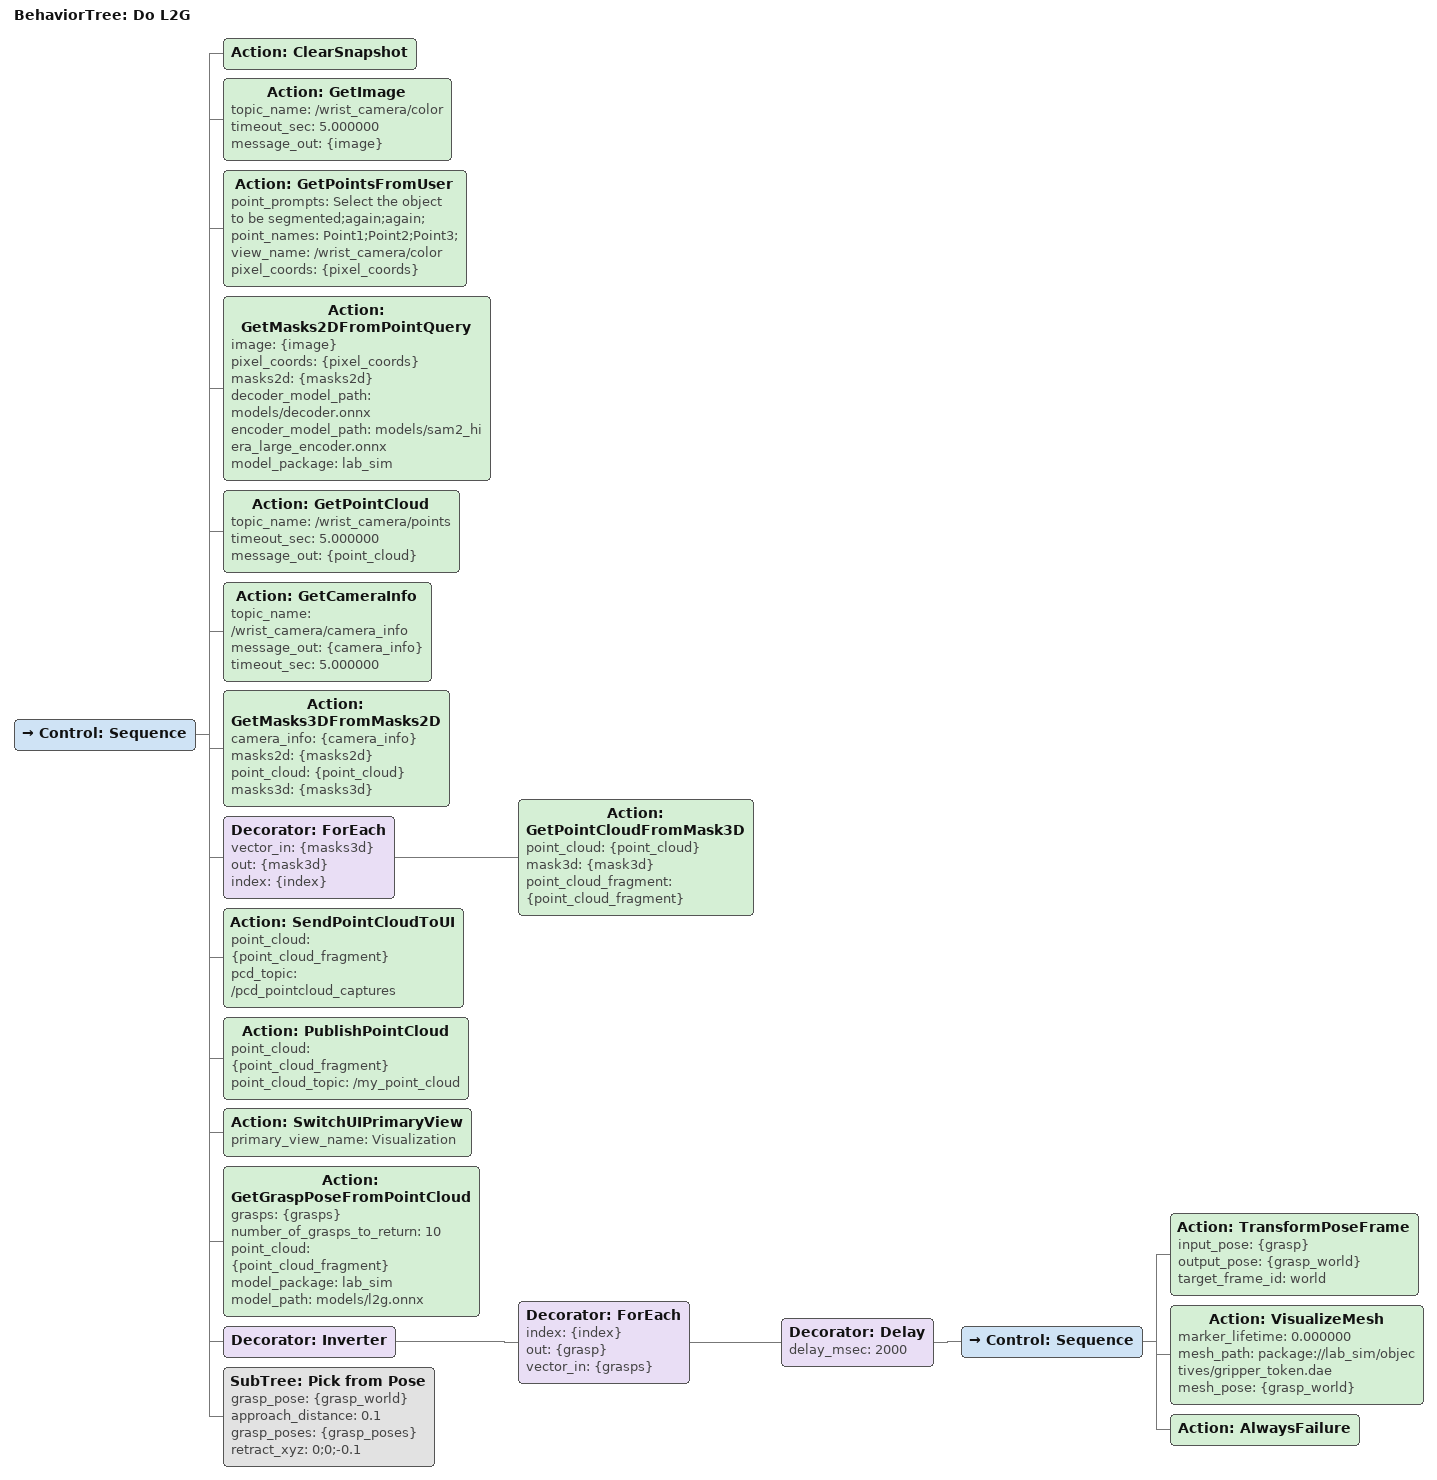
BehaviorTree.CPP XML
<?xml version="1.0" encoding="UTF-8" ?>
<root BTCPP_format="4" main_tree_to_execute="Do L2G">
  <BehaviorTree ID="Do L2G" _description="Learn to Grasp">
    <Control ID="Sequence">
      <Action ID="ClearSnapshot" />
      <Action
        ID="GetImage"
        topic_name="/wrist_camera/color"
        timeout_sec="5.000000"
        message_out="{image}"
      />
      <Action
        ID="GetPointsFromUser"
        point_prompts="Select the object to be segmented;again;again;"
        point_names="Point1;Point2;Point3;"
        view_name="/wrist_camera/color"
        pixel_coords="{pixel_coords}"
      />
      <Action
        ID="GetMasks2DFromPointQuery"
        image="{image}"
        pixel_coords="{pixel_coords}"
        masks2d="{masks2d}"
        decoder_model_path="models/decoder.onnx"
        encoder_model_path="models/sam2_hiera_large_encoder.onnx"
        model_package="lab_sim"
      />
      <Action
        ID="GetPointCloud"
        topic_name="/wrist_camera/points"
        timeout_sec="5.000000"
        message_out="{point_cloud}"
      />
      <Action
        ID="GetCameraInfo"
        topic_name="/wrist_camera/camera_info"
        message_out="{camera_info}"
        timeout_sec="5.000000"
      />
      <Action
        ID="GetMasks3DFromMasks2D"
        camera_info="{camera_info}"
        masks2d="{masks2d}"
        point_cloud="{point_cloud}"
        masks3d="{masks3d}"
      />
      <Decorator
        ID="ForEach"
        vector_in="{masks3d}"
        out="{mask3d}"
        index="{index}"
      >
        <Action
          ID="GetPointCloudFromMask3D"
          point_cloud="{point_cloud}"
          mask3d="{mask3d}"
          point_cloud_fragment="{point_cloud_fragment}"
        />
      </Decorator>
      <Action
        ID="SendPointCloudToUI"
        point_cloud="{point_cloud_fragment}"
        pcd_topic="/pcd_pointcloud_captures"
      />
      <Action
        ID="PublishPointCloud"
        point_cloud="{point_cloud_fragment}"
        point_cloud_topic="/my_point_cloud"
      />
      <Action ID="SwitchUIPrimaryView" primary_view_name="Visualization" />
      <Action
        ID="GetGraspPoseFromPointCloud"
        grasps="{grasps}"
        number_of_grasps_to_return="10"
        point_cloud="{point_cloud_fragment}"
        model_package="lab_sim"
        model_path="models/l2g.onnx"
      />
      <Decorator ID="Inverter">
        <Decorator
          ID="ForEach"
          index="{index}"
          out="{grasp}"
          vector_in="{grasps}"
        >
          <Decorator ID="Delay" delay_msec="2000">
            <Control ID="Sequence">
              <Action
                ID="TransformPoseFrame"
                input_pose="{grasp}"
                output_pose="{grasp_world}"
                target_frame_id="world"
              />
              <Action
                ID="VisualizeMesh"
                marker_lifetime="0.000000"
                mesh_path="package://lab_sim/objectives/gripper_token.dae"
                mesh_pose="{grasp_world}"
              />
              <Action ID="AlwaysFailure" />
            </Control>
          </Decorator>
        </Decorator>
      </Decorator>
      <SubTree
        ID="Pick from Pose"
        grasp_pose="{grasp_world}"
        approach_distance="0.1"
        grasp_poses="{grasp_poses}"
        retract_xyz="0;0;-0.1"
      />
    </Control>
  </BehaviorTree>
</root>
